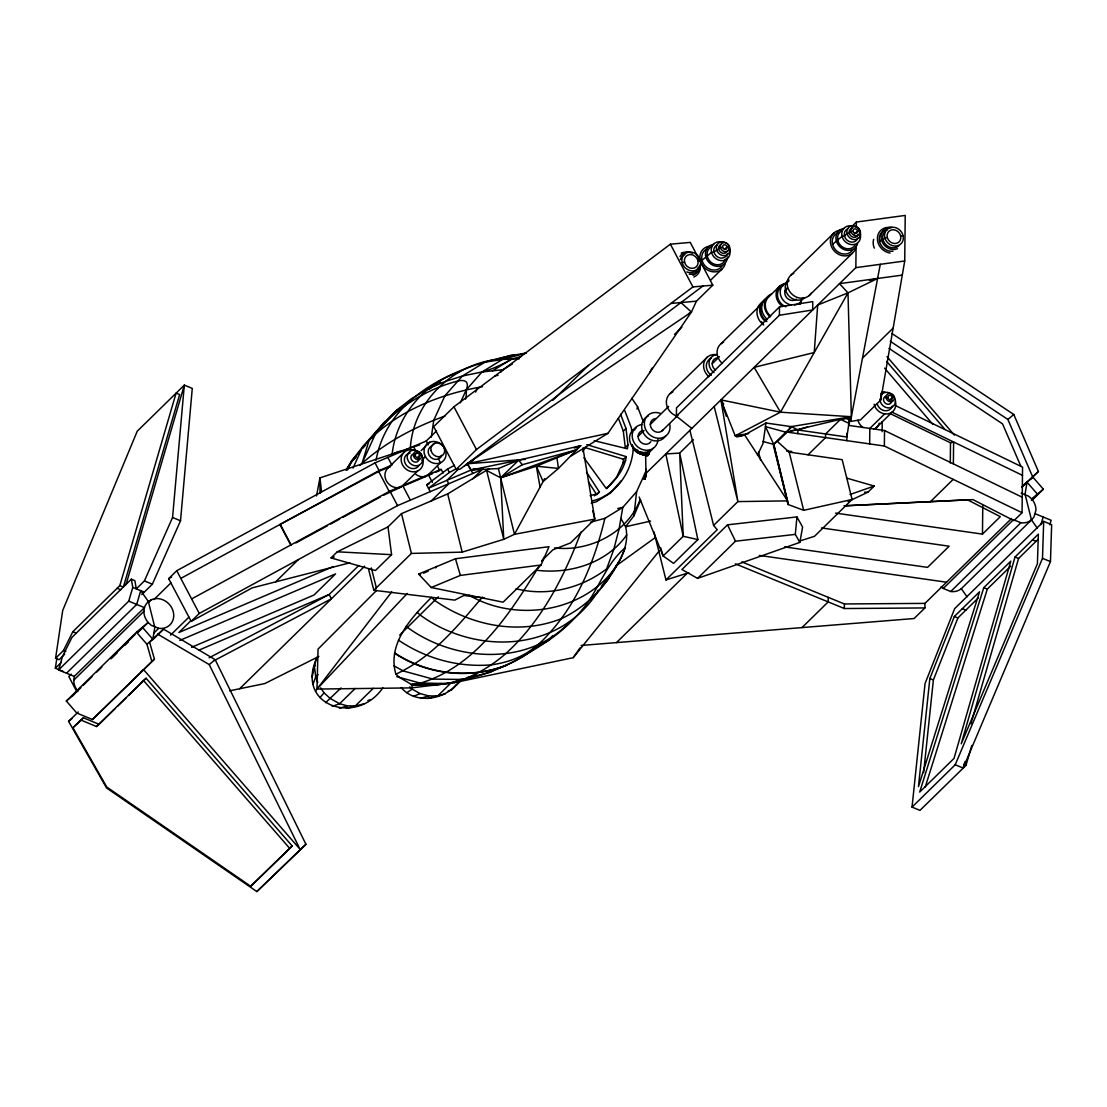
<?xml version="1.0" encoding="UTF-8"?>
<svg xmlns="http://www.w3.org/2000/svg" width="1107" height="1107" viewBox="0 0 1107 1107"><rect width="100%" height="100%" fill="white"/><g stroke="black" fill="none" stroke-linecap="round" stroke-linejoin="round"><path stroke-width="1.5" d="M645.589 454.423L646.101 476.882L643.693 479.248M676.405 416.19L676.502 407.846L779.494 306.888L812.759 301.616L812.676 309.96L779.397 315.246L676.405 416.19L691.806 428.437M779.397 315.246L779.494 306.888M797.87 433.64L797.912 430L791.768 426.707L765.961 422.999L744.208 435.176L737.982 436.587M828.244 597.351L828.188 601.904L801.994 627.586M1011.563 518.491L924.968 603.384L924.912 607.937L844.337 608.532L844.378 603.965L741.842 561.899M846.827 440.641L846.91 433.363M791.035 430.637L797.912 430L846.869 437.002L849.47 419.844L844.987 417.809M851.421 226.907L856.348 222.064L905.222 215.422L904.723 260.989L880.743 400.028L860.513 419.871L850.467 421.463L850.508 417.823L840.462 419.415L825.614 433.958L825.587 437.611L808.041 454.797M645.049 479.137L645.367 473.962L855.849 267.645L856.085 246.487M856.292 226.949L856.348 222.064M869.659 443.921L869.825 428.423L884.673 413.88M880.743 400.028L880.826 393.276M882.113 431.688L882.224 421.601M844.35 505.844L972.97 499.617L1013.957 520.65L1022.065 512.707L884.355 446.024L884.521 430.526L848.612 425.379M950.29 463.03L950.512 442.828L890.097 413.575M953.376 463.875L953.611 441.997L950.512 442.828M835.536 513.095L982.462 534.114L982.781 505.954M1022.065 512.707L1022.564 467.14L895.688 405.702M645.187 479.179L645.879 469.105M955.203 764.785L1042.503 558.343L1043.693 521.369L1051.65 524.635L1050.46 561.609L963.173 768.05L955.203 764.785L912.03 807.114L919.986 810.379L965.982 765.38L971.808 745.468M495.092 669.403L490.83 672.018L448.058 683.489L432.948 685.288L411.486 684.458L399.433 677.401L395.877 674.177C386.938 643.527 411.707 617.249 431.439 597.406L434.857 600.52C471.347 625.981 519.363 635.404 561.443 618.633C591.346 604.643 613.292 577.896 625.413 547.578C607.729 562.398 600.464 583.929 587.872 602.429C576.858 617.208 563.629 630.215 548.339 640.524C521.12 658.665 492.172 675.408 459.197 679.712M153.735 633.149L158.647 628.319A15.899 13.921 45.6 0 0 173.744 615.644A15.899 13.921 45.6 0 0 158.979 598.707C152.752 597.725 146.207 601.461 144.45 607.618L74.28 676.391L58.588 669.943L62.601 656.202L71.955 637.369L131.332 579.169L134.86 580.622L136.299 588.869L144.394 580.94L172.567 517.509L184.315 385.125L192.272 388.391L180.524 520.774L152.351 584.205L141.807 594.556M645.395 472.426L636.594 491.716L633.924 515.848L625.593 526.738C628.845 539.773 624.223 552.78 617.789 564.03C586.364 612.102 517.329 623.255 469.05 595.22M799.808 542.402L795.324 534.39L796.929 516.927L727.52 524.829L681.94 569.51L697.562 578.38L799.808 542.402L802.617 527.057L796.929 516.927M912.03 807.114L925.051 683.559L954.649 608.656L1043.693 521.369M929.852 678.508L918.464 786.62L979.557 591.788L954.345 616.488L929.852 678.508L933.381 679.961L923.625 772.631M765.961 422.999L763.069 443.367L757.465 455.254M77.988 691.252A15.899 13.921 45.6 0 1 73.74 680.155L74.28 676.391M158.647 628.319L151.216 625.275L148.144 622.466A15.899 13.921 45.6 0 1 143.896 611.368L144.45 607.618L128.744 601.17L58.588 669.943M382.842 687.834C356.537 726.524 293.895 705.533 317.252 657.005M312.091 677.041L315.896 659.98M376.034 460.346C388.183 391.753 464.995 362.252 526.212 353.078L502.481 359.415L484.921 362.183L462.325 376.034L443.852 381.943L426.665 389.65L410.822 399.143L396.015 410.752L383.382 423.344L362.695 446.813L351.569 461.01L346.145 470.212L349.314 466.614M392.086 455.06C395.573 417.74 423.317 383.686 458.852 372.201M410.296 448.958C412.51 403.1 451.379 364.95 496.351 359.512M431.301 437.196L433.792 420.162L444.889 395.808L462.325 376.034L482.029 371.966L502.869 369.724L512.513 363.816M626.244 456.637C624.348 469.52 615.658 479.968 606.498 488.699L616.571 477.283L622.964 463.224L623.545 459.28L626.244 456.637L586.752 444.627M620.557 414.253L626.022 428.506L627.973 444.848L627.392 448.805L594.21 440.697M633.273 447.062C632.706 471.222 616.281 495.189 592.273 500.945M941.158 586.682A15.899 13.921 45.6 0 0 943.275 588.467L950.719 591.512A15.899 13.921 45.6 0 0 961.319 588.689L1031.475 519.916L1033.883 517.19L1035.958 510.064A15.899 13.921 45.6 0 0 1031.71 498.966L1028.638 496.171L1021.207 493.127M64.746 654.182L59.128 659.703L55.585 658.25L62.712 610.427L137.254 431.177L184.315 385.125L126.004 584.607M63.307 671.492L55.35 668.227L56.858 658.153M1031.295 500.184L1037.453 494.151L1027.019 482.168L1025.068 494.179L1031.475 519.916L1037.217 528.039M316.533 495.922L319.937 477.878L419.705 444.903M848.516 424.908L849.47 419.844M850.467 421.463L880.286 264.31M636.995 409.147L637.535 406.643L631.779 398.257M646.087 454.091L646.986 455.683L648.245 455.364L650.473 449.802M636.594 491.716L622.784 507.393L604.879 518.367C594.833 560.128 578.297 601.558 548.961 633.619C533.256 651.912 515.544 661.446 491.425 664.837C458.478 667.632 425.655 658.637 398.382 640.04M1015.022 557.015L961.236 743.835L1037.411 563.712L1038.352 534.141L1015.022 557.015L1018.565 558.468L1038.38 539.04M970.964 723.784L1018.565 558.468M119.819 585.631L176.096 393.096L179.638 394.549L123.347 587.084L119.819 585.631L72.827 631.696L63.473 650.515L55.585 658.25M128.744 601.17L132.771 587.416L131.332 579.169M963.173 768.05L965.096 761.464M1040.926 524.649L1043.154 516.997M1049.768 524.856L1051.11 520.262L1035.419 513.828M376.684 590.335L318.041 649.089L316.976 689.066L411.596 687.89L412.634 684.5M983.791 587.637L919.682 792.072L954.013 758.406L1010.816 561.152L983.791 587.637L987.319 589.09L1010.663 566.217M925.286 786.925L987.319 589.09M312.949 684.251L315.703 676.972L318.11 674.62M581.023 531.983C564.183 577.107 541.309 621.636 505.055 654.265C492.477 664.933 478.404 673.789 462.878 679.477C446.467 686.907 428.534 680.805 411.486 684.458M933.381 679.961L957.887 617.941L978.173 598.057M633.924 515.848L640.621 500.156M541.032 565.013L549.017 546.692L455.461 558.744L418.626 574.076L431.232 587.526L503.118 602.18L541.032 565.013L460.374 575.405L431.232 587.526M347.473 469.977L351.569 461.01L360.619 450.757M352.995 468.109L362.695 446.813L375.301 434.248L396.015 410.752L401.675 407.279M313.101 670.095L315.218 665.445M460.346 402.796L466.241 389.872L482.029 371.966L502.481 359.415L519.252 358.806M475.623 392.058L477.643 387.63M585.617 447.103L582.711 451.601M598.084 590.239L596.521 593.67C556.918 652.978 474.765 654.694 420.425 615.243L417.284 612.379M640.178 499.603C627.309 533.062 589.339 552.033 554.538 547.896M571.295 455.876L607.978 433.321L691.418 312.049L696.441 301.173L712.783 285.163L690.256 242.405L670.385 244.177L453.925 406.795L433.695 426.624L456.209 469.382L459.917 469.285L702.848 286.049M649.698 372.685L651.968 368.119M544.686 478.598L514.464 534.321L503.768 539.317L462.2 552.13L411.417 553.431L373.82 590.28L368.451 568.721M315.633 691.238L317.28 688.291M435.784 567.919L436.615 566.452M396.749 676.668L420.356 683.144C476.356 666.289 510.438 612.987 539.33 565.788M541.863 561.291L544.395 556.807M902.288 275.117L839.507 283.655L847.99 292.871L851.366 416.716L780.477 412.191L720.934 399.89L735.2 435.798L780.477 412.191L847.99 292.871L877.602 278.48L869.396 280.445M610.884 574.146L618.938 561.526M346.934 468.731L348.401 466.49A17.242 1.301 -51 0 1 355.707 456.845M411.596 687.89L454.299 682.673L573.191 657.696L580.11 647.803M391.74 591.885L316.976 689.066L407.224 593.49M371.897 437.957L383.382 423.344L386.205 421.615M482.458 597.033C457.578 626.41 431.633 657.821 395.877 674.177M573.191 657.696L659.315 550.829M601.322 586.24L609.985 575.543L608.283 579.293L596.521 593.67L589.505 600.423M362.736 448.335L365.78 444.889M348.401 466.49L350.518 464.082M500.751 372.132L502.869 369.724M621.304 480.701L610.358 493.127L596.161 501.831L591.221 503.145M456.693 684.098C444.004 700.081 415.25 704.467 401.191 687.572M626.742 534.93C606.719 563.159 570.202 574.325 536.812 570.271M552.725 635.556L548.339 640.524L532.301 649.781M569.51 622.12C527.928 666.884 454.548 661.695 407.763 627.6L406.297 626.258M319.951 697.521L324.102 692.899L320.643 687.862M762.792 441.472L773.751 444.364L791.768 426.707L773.751 444.364L788.101 504.501L803.682 510.313L852.099 499.465L842.178 459.682L789.166 452.099L777.432 441.513L787.049 432.09L851.366 416.716L789.07 426.956M438.33 596.839L399.655 635.114M359.817 465.466C384.101 442.925 414.018 427.247 444.986 416.038M55.35 668.227L61.342 662.346M66.545 673.208L136.701 604.436L140.727 590.681L148.38 601.53M71.208 674.163L68.814 676.515L76.853 691.778M349.84 562.826L252.147 587.886L191.179 621.401L168.651 578.643L176.746 570.714L375.038 462.878L426.25 441.001L436.532 430.927M149.03 602.028L151.493 599.62M153.901 599.579L170.907 582.919M73.74 680.155L143.896 611.368M78.196 711.981L68.606 721.39L106.618 788.018L256.852 891.578L305.933 844.295L215.159 659.661L163.559 629.136L149.556 642.032L154.44 659.122L92.448 719.522L76.77 713.019L66.337 701.035L136.493 632.263L148.144 622.466L138.306 632.125M72.246 696.068L80.866 687.627M83.316 685.219L91.936 676.764M96.862 671.935L101.789 667.12M110.396 658.665L135.012 634.532M137.476 632.125L142.402 627.295L152.835 639.279L154.8 627.268L148.296 601.184M111.226 658.665L117.37 652.632M124.759 645.395L128.454 641.783M153.001 639.486L163.559 629.136M80.797 720.007L96.461 726.524L146.082 678.245L292.193 845.997L250.722 886.278L106.742 787.022L72.91 727.742L83.412 717.806L99.09 724.31L115.086 708.632M83.412 717.806L72.91 727.742M170.52 635.155L188.923 617.125M190.75 620.875L178.864 632.526L333.442 566.493M191.179 621.401L199.274 613.458L397.551 505.622L482.361 469.396L472.744 478.833M92.448 719.522L154.44 659.122M117.55 706.224L126.156 697.784M128.62 695.362L146.082 678.245M388.239 467.832L404.429 451.96M275.643 581.867L298.42 559.547M421.144 450.591L429.654 442.26M417.311 457.648L419.761 455.254L421.546 455.032M434.373 443.464L431.675 446.107A7.334 6.421 45.6 0 0 430.803 457.343A7.334 6.421 45.6 0 0 441.693 455.24M421.767 460.221L425.448 456.624M417.547 471.07L402.699 485.627L410.365 500.156M388.003 526.877L391.574 554.676L375.384 570.548L331.035 557.914L337.289 551.798L388.003 526.877L401.495 513.648L447.685 493.916L489.225 468.635M441.126 456.292L438.427 458.935L440.461 462.781L428.312 474.682L432.367 482.375M456.209 469.382L476.453 449.539L692.913 286.934L712.783 285.163M358.751 565.511L329.139 594.528L209.126 657.793M458.395 469.133L446.979 480.327L448.778 483.745L431.232 500.945M239.652 688.748L364.701 566.161M552.891 400.264L588.467 365.393M702.046 260.297L711.524 252.341L713.973 252.036L720.422 247.636A4.898 4.29 45.6 0 1 726.109 242.862A4.898 4.29 45.6 0 1 728.074 250.777A4.898 4.29 45.6 0 1 720.422 247.636L722.636 247.359A2.449 2.145 45.6 0 0 726.469 248.937A2.449 2.145 45.6 0 0 725.486 244.979A2.449 2.145 45.6 0 0 722.636 247.359M724.628 249.227L727.091 246.819L729.319 246.543M556.973 457.786L558.426 468.427L536.355 466.185L543.108 481.503L558.426 468.427L580.76 445.678L518.671 460.152L500.655 477.809L503.768 539.317L486.61 470.475L500.655 477.809L536.355 466.185L576.789 449.719L522.283 464.719L500.655 477.809L576.789 449.719M710.611 280.196L721.709 269.319M674.523 334.397L681.87 327.188M341.053 687.931L325.596 702.682M355.209 688.443L339.628 703.734L332.211 706.363M627.973 444.848L625.275 447.491L623.324 431.149L626.022 428.506M670.205 393.497L707.428 357.007M720.92 343.793L760.537 304.951M779.951 285.924L769.157 296.51A13.699 11.997 45.6 0 0 770.652 316.228M791.076 275.006L834.249 232.691M355.264 705.948L373.253 688.319M785.638 284.112L789.014 280.804L787.686 280.251M785.001 290.878L787.022 288.899M832.561 244.315L842.053 236.358L844.503 236.068L847.021 233.577A7.334 6.421 45.6 0 1 855.559 226.423A7.334 6.421 45.6 0 1 858.52 238.296A7.334 6.421 45.6 0 1 847.021 233.577L849.249 233.314L850.937 231.654A4.898 4.29 45.6 0 1 856.624 226.88A4.898 4.29 45.6 0 1 858.603 234.795A4.898 4.29 45.6 0 1 850.937 231.654L853.165 231.377A2.449 2.145 45.6 0 0 856.984 232.954A2.449 2.145 45.6 0 0 856.002 228.997A2.449 2.145 45.6 0 0 853.165 231.377M638.089 436.379L644.039 430.54M650.307 424.396L668.642 406.421M712.23 363.705L719.425 356.648M853.912 234.463L857.607 230.837L859.835 230.56M622.964 463.224L625.663 460.581M594.362 495.811L599.427 492.048L586.502 472.108M599.427 492.048L596.728 494.691L588.426 481.863M662.014 430.914L677.913 415.333M809.065 295.666L852.238 253.337M541.918 560.585L552.905 549.819L570.534 542.928L594.819 519.114L582.946 447.92M879.567 241.575L881.421 239.762A11.734 10.281 45.6 0 1 892.214 227.516M693.369 439.673L679.67 453.095L665.805 453.939L683.213 536.286L663.121 555.991L673.582 563.38L697.867 539.566L679.67 453.095L683.213 536.286L697.867 539.566M437.818 695.846L451.006 682.908M250.722 886.278L292.193 845.997M461.052 680.625L451.462 690.035L448.224 690.92M256.852 891.578L305.933 844.295M862.478 358.142L893.155 328.073M653.974 531.872L665.957 579.943L717.225 529.686L713.6 525.41L737.885 501.596L787.575 500.876L788.101 504.501L773.392 445.498M616.461 642.6L687.807 572.651M697.562 578.38L735.477 541.198L795.324 534.39M889.959 399.779L892.408 397.371L894.193 397.15M876.315 427.662L892.505 411.79M852.099 499.465L814.503 536.314L799.918 540.936M848.114 501.513L867.971 492.172L874.212 486.056L846.564 478.072M930.433 501.679L953.21 479.359M1021.927 486.776L1038.394 471.471L1013.791 414.502L891.896 333.484M1022.093 486.983L1027.019 482.168M1030.299 479.4L1038.394 471.471M982.462 534.114L1000.299 516.651L967.518 499.838L844.198 505.802M1032.277 500.046L1043.361 489.183L1032.928 477.2L1024.39 484.368M943.275 588.467L1013.445 519.695L1020.875 522.739A15.899 13.921 45.6 0 0 1031.475 519.916M924.912 607.937L914.119 618.522L581.12 645.464M950.719 591.512L1020.875 522.739M66.337 701.035L74.543 694.144M151.811 661.336L146.927 644.246L155.464 637.078M68.606 721.39L72.149 718.415M141.018 671.907L143.647 669.707L300.025 849.249L209.251 664.615L157.651 634.103M140.755 683.102L143.384 680.902M96.461 726.524L99.09 724.31M209.251 664.615L215.159 659.661M1032.485 476.439L1007.882 419.47L1013.791 414.502M1031.71 498.966L1043.361 489.183M429.405 389.124L437.251 382.939L440.489 382.081M430.263 491.66L426.652 484.811L447.546 469.05L454.479 465.327M456.278 468.759L449.359 472.481L428.464 488.229L474.142 468.718M454.299 682.673L457.025 680.694M616.253 565.732L655.496 537.393M406.85 692.733L412.136 689.149L420.079 693.563L428.617 695.902L437.182 696.012M472.924 473.436L467.251 463.764L691.418 312.049L680.957 302.557M688.609 313.793L691.418 312.049M492.449 370.845L511.628 359.083L521.162 356.537M609.196 486.056L605.93 488.062L583.942 457.745M476.771 674.855L473.962 676.585L467.638 677.47M532.675 649.56C493.625 681.054 435.577 680.556 394.507 653.199M748.664 433.584L735.2 435.798L744.637 434.926L787.575 500.876L773.751 444.364L765.449 426.624L786.51 432.367M525.244 459.363L467.251 463.764L473.146 460.387M168.651 578.643L171.627 577.01M180.801 578.408L379.092 470.572L391.892 465.106L387.837 457.412M290.754 545.004L279.946 524.483L378.677 471.499L390.55 466.421A11.734 10.281 45.6 0 0 386.343 480.784A11.734 10.281 45.6 0 0 401.357 486.942L383.437 495.299M191.608 598.929L389.899 491.093L441.126 469.216L443.146 473.063M295.86 542.928L327.575 525.687M330.592 524.04L339.655 519.114M342.672 517.467L380.421 496.946M464.483 465.839L467.541 464.22M214.426 660.464L331.394 598.804L329.139 594.528L199.149 650.058M576.346 447.892L580.76 445.678L574.312 447.989M318.83 656.437L264.794 683.572L229.564 690.823M413.465 696.428L420.079 693.563M423.58 573.149L428.16 571.184M404.373 485.655L426.97 476.01A11.734 10.281 45.6 0 1 415.941 474.433M428.395 475.401L432.657 473.575M435.508 472.357L439.77 470.53L437.459 466.13M426.652 484.811L429.516 483.593M179.804 640.413L335.559 573.883L313.973 595.04L191.594 647.318M592.743 510.77L594.819 519.114L514.464 534.321L498.399 468.538L518.671 460.152L522.283 464.719M847.99 292.871L817.699 305.034L814.226 352.538L754.13 367.344L780.477 412.191M850.01 494.511L874.212 486.056M797.912 430L807.487 426.97M665.957 579.943L688.817 572.706M339.337 708.328L347.377 705.851L355.942 705.962M420.577 698.379L428.617 695.902M331.035 557.914L334.231 556.946M634.159 448.667L638.49 452.998L642.973 454.88L646.17 453.939L648.093 451.213L650.058 451.614M497.998 359.028L511.13 355.181L514.437 355.222M367.87 700.468L370.859 699.596M590.1 495.673L596.161 494.054M590.501 522.2L604.879 518.367M346.477 708.411L363.954 703.831M427.717 698.462L445.194 693.881M507.227 665.169C470.378 679.158 427.537 674.744 394.659 652.922M439.258 683.739L432.948 685.288L411.292 685.012M736.542 436.878L744.637 434.926M650.57 521.106L625.593 526.738L620.889 518.422M494.926 375.993L498.108 375.273M617.72 508.5L622.784 507.393L619.034 529.271L613.652 549.778L606.65 568.846C581.286 588.398 547.245 596.715 516.056 588.73M467.251 463.764L607.978 433.321M441.14 683.545L432.948 685.288L420.356 683.144M518.671 460.152L471.125 470.005L467.624 464.041M482.541 386.675C443.672 393.4 405.259 408.013 375.301 434.248L362.114 463.183L368.991 440.531C391.449 411.846 422.307 390.051 457.952 381.002A46.494 12.966 -39.4 0 1 466.241 389.872A52.666 23.358 -50.8 0 1 465.604 399.17M483.039 468.33L471.125 470.005L498.482 468.524M855.849 267.645L904.723 260.989M632.318 445.014C632.637 450.563 640.51 457.094 645.284 452.085L649.518 453.206M682.133 262.567A10.032 8.787 45.6 0 0 697.839 269.015A10.032 8.787 45.6 0 0 693.785 252.783A10.032 8.787 45.6 0 0 682.133 262.567L684.583 262.262A7.334 6.421 45.6 0 0 696.068 266.981A7.334 6.421 45.6 0 0 693.107 255.108A7.334 6.421 45.6 0 0 684.583 262.262M697.922 260.629L700.371 260.339M887.288 237.452A7.334 6.421 45.6 0 1 895.812 230.284A7.334 6.421 45.6 0 1 898.773 242.156A7.334 6.421 45.6 0 1 887.288 237.452L881.421 239.762A11.734 10.281 45.6 0 0 897.5 248.715M900.628 235.819L903.077 235.514M413.534 456.015A4.4 3.861 45.6 0 0 420.425 458.838A4.4 3.861 45.6 0 0 418.654 451.711A4.4 3.861 45.6 0 0 413.534 456.015L415.319 455.793A2.449 2.145 45.6 0 0 419.138 457.371A2.449 2.145 45.6 0 0 418.155 453.4A2.449 2.145 45.6 0 0 415.319 455.793M886.181 398.133A4.4 3.861 45.6 0 0 893.086 400.969A4.4 3.861 45.6 0 0 891.301 393.843A4.4 3.861 45.6 0 0 886.181 398.133L887.966 397.925A2.449 2.145 45.6 0 0 891.799 399.489A2.449 2.145 45.6 0 0 890.803 395.531A2.449 2.145 45.6 0 0 887.966 397.925M631.793 430.111L634.92 429.737M670.925 303.443L696.441 301.173M864.567 492.2L867.971 492.172M844.378 603.965L924.968 603.384M462.878 679.477L432.975 679.103L403.169 670.925L393.954 665.791M337.289 551.798L391.574 554.676M484.479 597.988L463.875 595.483L454.797 600.119L373.82 590.28M787.049 432.09L884.355 446.024M821.477 527.942L949.142 546.208L927.555 567.379L784.572 546.913M759.319 555.423L946.554 582.213M648.91 454.493L642.268 452.196L637.217 452.32L634.809 450.203M648.245 455.364L635.875 450.729L633.246 448.377L633.038 446.467M643.568 454.534L646.474 455.115M642.973 454.88L647.595 455.78M418.626 574.076L420.535 574.464M847.367 417.713L851.02 418.515M347.377 705.851L339.628 703.734L330.26 698.517L324.102 692.899M585.7 447.768L623.545 459.28M643.983 455.046L638.49 452.998M1032.499 539.884L1036.041 541.337M1042.503 558.343L1050.46 561.609M962.343 608.656L965.885 610.109M954.345 616.488L957.887 617.941M735.394 563.837L844.337 608.532M963.63 764.411L965.982 765.38M172.567 517.509L180.524 520.774M144.394 580.94L152.351 584.205M132.771 587.416L144.256 592.134M117.121 588.274L120.649 589.727M72.827 631.696L76.355 633.135M63.473 650.515L65.825 651.483M840.462 419.415L849.429 423.483M892.422 412.358L1022.467 475.346M884.521 430.526L1022.231 497.223M640.995 454.022L638.822 452.749L637.438 449.843M890.291 341.302L1007.882 419.47M889.018 348.401L1002.541 423.87L1020.862 466.268M409.645 686.866L412.136 689.149M136.493 632.263L146.927 644.246M143.453 680.459L289.564 848.211M886.984 356.592L954.359 435.106M886.61 361.422L944.991 429.461M884.604 368.133L932.897 424.41M637.217 452.32L635.681 449.082M961.319 588.689L967.061 596.825M714.181 406.504L737.885 501.596L720.934 399.89L723.715 404.124M641.451 453.164L642.115 454.244M670.385 244.177L692.913 286.934M453.925 406.795L476.453 449.539M447.546 469.05L449.359 472.481M426.25 441.001L428.284 444.848M413.451 446.467L416.149 451.601M375.038 462.878L379.092 470.572M389.899 491.093L397.551 505.622M378.677 471.499L389.484 492.02M280.528 524.87L291.335 545.391M176.746 570.714L199.274 613.458M727.52 524.829L735.477 541.198M639.182 497.029L663.121 555.991L660.699 547.799M637.535 406.643L643.499 422.182M624.749 410.614L631.364 427.856L631.931 432.699M618.467 418.474L623.324 431.149M317.792 682.41L315.703 676.972L314.679 668.31M720.934 399.89L726.317 416.315M455.461 558.744L460.374 575.405M758.475 452.154L760.675 460.125M789.166 452.099L803.682 510.313M689.896 430.319L713.6 525.41M447.685 493.916L462.2 552.13M401.495 513.648L411.417 553.431M371.371 567.919L376.338 587.817M536.355 466.185L540.05 487.135M321.528 491.536L319.937 477.878L319.992 493.335M634.186 447.934L634.38 449.733M632.318 444.793L632.54 446.758M650.902 441.638A7.334 6.421 45.6 0 1 639.472 440.738A7.334 6.421 45.6 0 1 643.278 430.498M857.565 243.734A11.734 10.281 45.6 0 1 839.078 245.989A11.734 10.281 45.6 0 1 844.212 228.402M859.378 231.737A10.032 8.787 45.6 0 1 854.286 244.481A10.032 8.787 45.6 0 1 841.887 235.542A10.032 8.787 45.6 0 1 851.269 225.897M855.047 245.214A10.032 8.787 45.6 0 1 840.227 245.034A10.032 8.787 45.6 0 1 842.33 230.616M663.121 429.654A7.334 6.421 45.6 0 1 651.691 428.769A7.334 6.421 45.6 0 1 655.482 418.529M669.652 423.856A13.699 11.997 45.6 0 1 658.181 438.261A13.699 11.997 45.6 0 1 644.399 422.445A13.699 11.997 45.6 0 1 660.658 413.534M782.386 306.376A13.699 11.997 45.6 0 1 776.215 292.76A13.699 11.997 45.6 0 1 785.749 283.447M801.316 301.325A13.699 11.997 45.6 0 1 800.001 304.217M852.722 249.85A11.734 10.281 45.6 0 1 835.37 249.629A11.734 10.281 45.6 0 1 837.833 232.761M713.973 372.644A10.766 9.423 45.6 0 1 709.117 361.947A10.766 9.423 45.6 0 1 716.603 354.627A13.699 11.997 45.6 0 0 704.204 361.74A13.699 11.997 45.6 0 0 708.937 376.74M785.845 306.833A12.232 10.71 45.6 0 1 777.543 296.109A12.232 10.71 45.6 0 1 783.313 285.564M711.275 375.301A10.766 9.423 45.6 0 1 711.469 357.935M857.8 237.963A7.334 6.421 45.6 0 1 846.91 240.067A7.334 6.421 45.6 0 1 847.796 228.831M855.628 248.093A13.699 11.997 45.6 0 1 834.055 250.736A13.699 11.997 45.6 0 1 840.047 230.214M811.127 293.313A13.699 11.997 45.6 0 1 790.882 293.051A13.699 11.997 45.6 0 1 793.761 273.36M675.74 415.665A13.699 11.997 45.6 0 1 666.442 403.654A13.699 11.997 45.6 0 1 672.89 391.85M796.459 299.139A7.334 6.421 45.6 0 1 786.717 297.741A7.334 6.421 45.6 0 1 786.814 288.069M858.119 234.573A4.898 4.29 45.6 0 1 850.411 235.528A4.898 4.29 45.6 0 1 852.556 228.194M665.556 436.006A13.699 11.997 45.6 0 1 645.312 435.757A13.699 11.997 45.6 0 1 648.19 416.066M770.126 316.893A14.682 12.855 45.6 0 1 771.385 294.005M767.428 319.549A14.682 12.855 45.6 0 1 768.687 296.648M766.874 321.584A13.699 11.997 45.6 0 1 762.363 303.484M802.686 298.143A12.232 10.71 45.6 0 1 794.48 305.034M791.505 304.992A12.232 10.71 45.6 0 1 780.518 294.96A12.232 10.71 45.6 0 1 786.012 282.922M880.937 395.282A8.316 7.279 45.6 0 1 893.695 396.002A8.316 7.279 45.6 0 1 890.249 407.791A8.316 7.279 45.6 0 1 879.857 399.004M892.311 406.02A8.316 7.279 45.6 0 1 884.701 410.683A8.316 7.279 45.6 0 1 877.228 403.861M891.785 400.72A4.4 3.861 45.6 0 1 887.98 404.263A4.4 3.861 45.6 0 1 883.58 400.25A4.4 3.861 45.6 0 1 886.638 396.015M715.606 370.112A7.334 6.421 45.6 0 1 712.299 362.819A7.334 6.421 45.6 0 1 717.405 357.838M879.221 423.165A11.734 10.281 45.6 0 1 874.004 429.073M862.99 427.496A11.734 10.281 45.6 0 1 857.925 420.12M804.72 297.866A12.232 10.71 45.6 0 1 788.488 295.541A12.232 10.71 45.6 0 1 788.668 279.421M763.705 324.96A14.682 12.855 45.6 0 1 763.968 301.284M763.235 323.507A13.699 11.997 45.6 0 1 761.533 321.819M765.394 321.528A14.682 12.855 45.6 0 1 766.667 298.627M722.428 363.511A13.699 11.997 45.6 0 1 723.604 342.146M895.466 401.633A11.734 10.281 45.6 0 1 887.523 413.907A11.734 10.281 45.6 0 1 874.115 404.249M882.058 391.961A11.734 10.281 45.6 0 1 884.908 392.003M657.918 439.299A13.699 11.997 45.6 0 1 645.962 450.245A13.699 11.997 45.6 0 1 632.36 437.694A13.699 11.997 45.6 0 1 641.949 424.562M653.393 448.058A13.699 11.997 45.6 0 1 633.121 447.671A13.699 11.997 45.6 0 1 636.138 428.022M892.975 251.234A11.734 10.281 45.6 0 1 880.023 243A11.734 10.281 45.6 0 1 884.839 230.007M890.097 253.033A13.699 11.997 45.6 0 1 877.394 238.434A13.699 11.997 45.6 0 1 890.388 227.502M874.322 248.134A13.699 11.997 45.6 0 1 873.644 239.32M898.676 246.003A10.032 8.787 45.6 0 1 884.562 243.07A10.032 8.787 45.6 0 1 887.482 229.689M786.703 451.144A47.255 12.703 -14 0 1 791.754 451.462M511.628 359.083A28.381 5.922 -24.9 0 1 482.029 371.966M393.912 453.745A40.655 16.799 -70.2 0 1 400.748 451.407M383.451 424.106A71.305 10.669 -36.2 0 1 383.382 423.344M358.557 453.386A17.242 1.301 -51 0 1 360.398 451.227M354.129 459.46A12.135 0.913 -51 0 1 356.067 457.011M728.102 244.605A7.334 6.421 45.6 0 1 725.459 255.509A7.334 6.421 45.6 0 1 716.326 247.165A7.334 6.421 45.6 0 1 726.69 243.319M727.285 253.946A7.334 6.421 45.6 0 1 716.395 256.049A7.334 6.421 45.6 0 1 717.267 244.813M725.5 259.08A10.032 8.787 45.6 0 1 710.625 261.944A10.032 8.787 45.6 0 1 711.815 246.598M728.849 247.719A10.032 8.787 45.6 0 1 722.982 260.602A10.032 8.787 45.6 0 1 711.234 249.878A10.032 8.787 45.6 0 1 723.189 242.558M727.451 256.935A11.734 10.281 45.6 0 1 717.267 266.386A11.734 10.281 45.6 0 1 705.56 255.703A11.734 10.281 45.6 0 1 713.697 244.384M431.038 472.578A11.734 10.281 45.6 0 1 429.267 474.599M725.099 264.075A13.699 11.997 45.6 0 1 703.526 266.718A13.699 11.997 45.6 0 1 709.532 246.197M722.207 265.832A11.734 10.281 45.6 0 1 704.841 265.611A11.734 10.281 45.6 0 1 707.318 248.743M405.439 483.524A11.734 10.281 45.6 0 1 403.654 485.53M422.819 459.502A11.734 10.281 45.6 0 1 412.025 471.748A11.734 10.281 45.6 0 1 401.523 456.458A11.734 10.281 45.6 0 1 417.754 452.126M418.861 465.66A8.316 7.279 45.6 0 1 405.895 464.636A8.316 7.279 45.6 0 1 410.199 453.04M727.603 250.556A4.898 4.29 45.6 0 1 720.339 251.967A4.898 4.29 45.6 0 1 720.92 244.467M419.138 458.589A4.4 3.861 45.6 0 1 414.959 462.103A4.4 3.861 45.6 0 1 410.877 457.412A4.4 3.861 45.6 0 1 415.056 453.898M700.413 264.85A11.734 10.281 45.6 0 1 689.274 274.204M679.919 256.437A11.734 10.281 45.6 0 1 692.359 253.116M700.399 266.925A13.699 11.997 45.6 0 1 693.854 277.054M681.234 253.116A13.699 11.997 45.6 0 1 687.682 252.327M697.023 271.921A11.734 10.281 45.6 0 1 692.94 275.352M698.462 266.995A10.032 8.787 45.6 0 1 686.866 271.948M680.335 259.55A10.032 8.787 45.6 0 1 684.776 254.513M884.839 237.742A10.032 8.787 45.6 0 0 900.531 244.19A10.032 8.787 45.6 0 0 896.49 227.959A10.032 8.787 45.6 0 0 884.839 237.742M424.382 453.828A11.734 10.281 45.6 0 0 442.758 461.37A11.734 10.281 45.6 0 0 438.026 442.357A11.734 10.281 45.6 0 0 424.382 453.828M431.08 450.687A7.334 6.421 45.6 0 0 442.565 455.406A7.334 6.421 45.6 0 0 439.604 443.52A7.334 6.421 45.6 0 0 431.08 450.687M407.445 458.935A8.316 7.279 45.6 0 0 420.466 464.276A8.316 7.279 45.6 0 0 417.118 450.812A8.316 7.279 45.6 0 0 407.445 458.935"/></g></svg>
